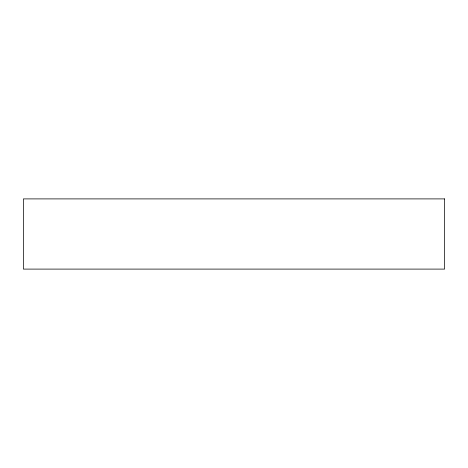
<?xml version="1.0" encoding="UTF-8"?>
<svg xmlns="http://www.w3.org/2000/svg" width="468" height="468" viewBox="0 0 468 468"><rect width="100%" height="100%" fill="white"/><g stroke="black" fill="none" stroke-linecap="round" stroke-linejoin="round"><path stroke-width="0.7" d="M444.6 198.9L23.4 198.9L23.4 269.1L444.6 269.1L444.6 198.9"/></g></svg>
